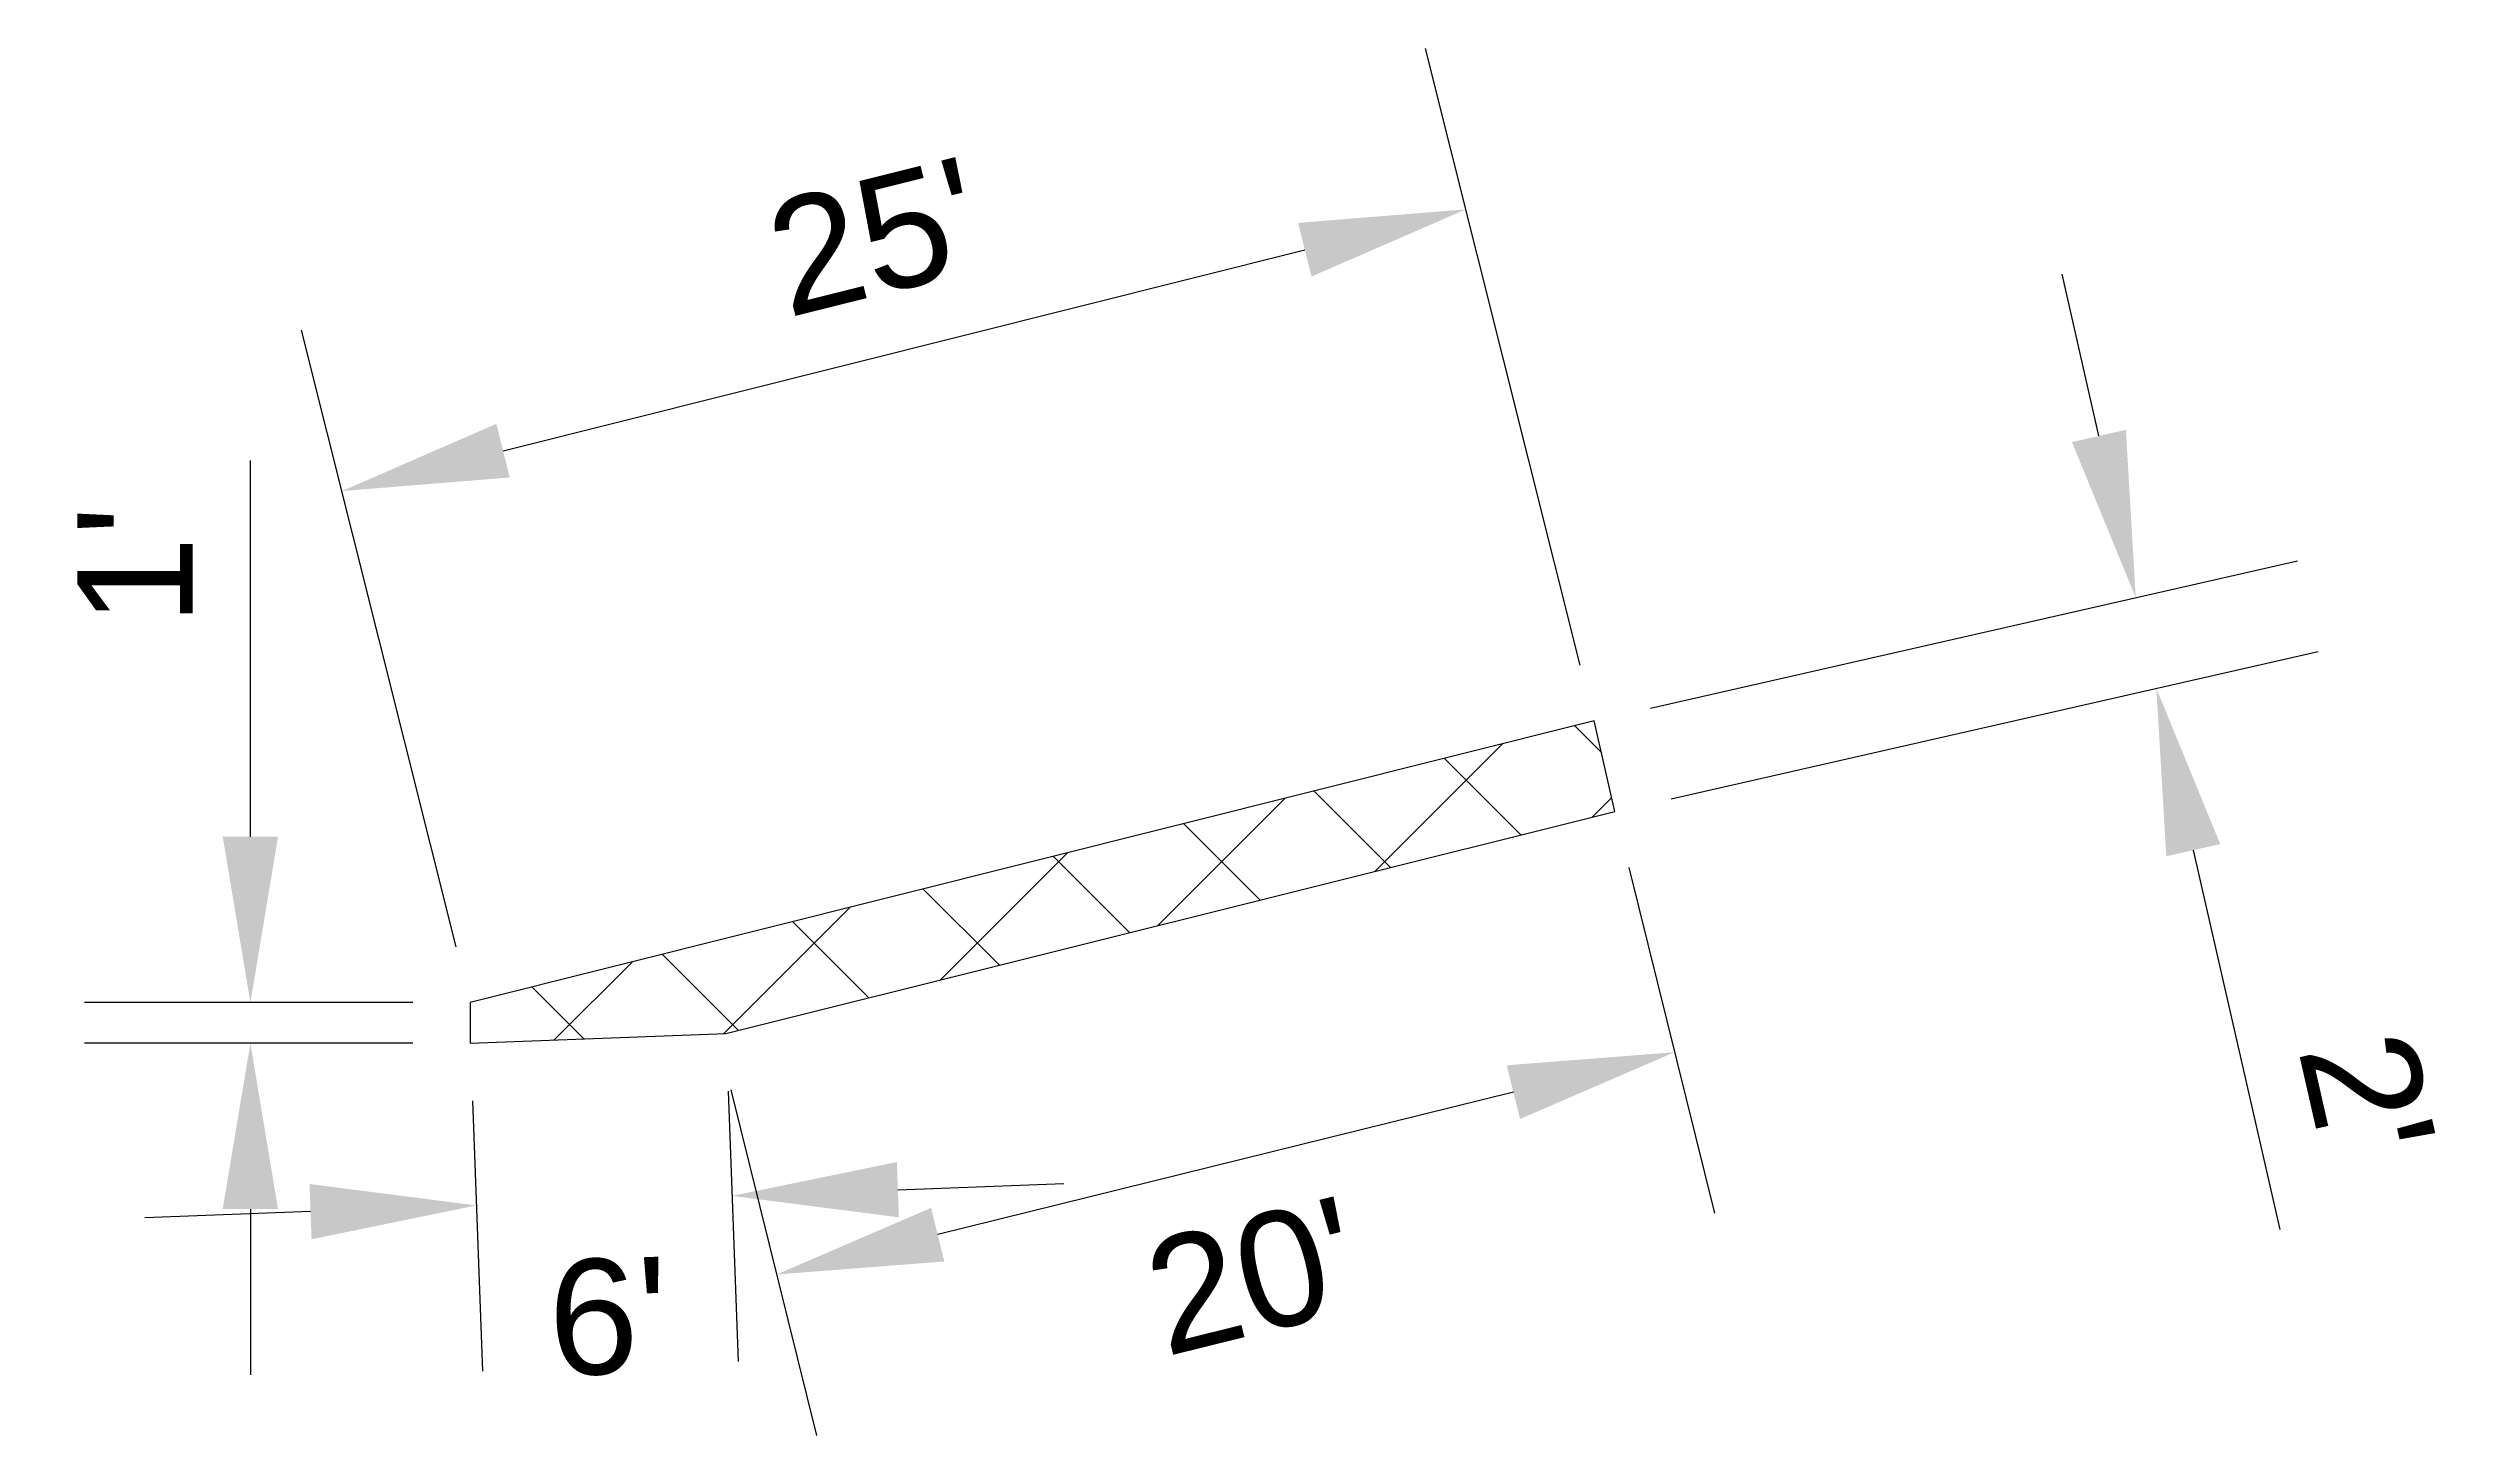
# Model space of a CAD drawing. Extents: x 6427206 to 6435731, y 1884028 to 1888410.
# Drawn here: x 6435678.6 to 6435731.2, y 1884027.6 to 1884057.7 of the extents above; entities that cross this region are included whole.
import ezdxf

# ---------------------------------------------------------------- set-up
doc = ezdxf.new("R2010")
doc.units = 0
doc.header["$MEASUREMENT"] = 0
doc.layers.get('Defpoints').update_dxf_attribs({"lineweight": 25})
doc.layers.add('ANNO-DIMS-ESMT', color=150, linetype='Continuous', lineweight=25, plot=False)
doc.layers.add('C-LIMIT-LEASE-IMPACT', color=7, linetype='Continuous', lineweight=30)
doc.layers.add('C-LIMIT-LEASE-IMPACT-HATCH', color=7, linetype='Continuous', lineweight=30)
doc.styles.add('Arial 0.125', font='arial.ttf', dxfattribs={"height": 0.125})
doc.dimstyles.new('Arial 0.125', dxfattribs={"dimtxt": 0.125, "dimasz": 0.18, "dimexe": 0.18, "dimexo": 0.0625, "dimgap": 0.0625, "dimtad": 2, "dimdec": 0, "dimzin": 0, "dimdsep": 46, "dimtxsty": 'Arial 0.125', "dimcen": 0.09, "dimclrt": 256, "dimadec": 0, "dimazin": 0, "dimtfac": 1, "dimtdec": 0, "dimtofl": 0, "dimtmove": 0, "dimatfit": 3, "dimfxl": 1, "dimtfill": 1, "dimtolj": 1, "dimtzin": 0, "dimarcsym": 0})

# ---------------------------------------------------------------- blocks, each defined once
blk = doc.blocks.new('*D60')
at = {"layer": 'ANNO-DIMS-ESMT', "color": 0, "lineweight": -2, "transparency": 16777216}
for p, q in [((6435711.864, 1884044.325), (6435708.509, 1884057.706)), ((6435688.5, 1884048.977), (6435705.892, 1884053.338)), ((6435687.487, 1884038.212), (6435684.132, 1884051.593))]:
    blk.add_line(p, q, dxfattribs=at)
at = {"layer": 'ANNO-DIMS-ESMT', "color": 0, "transparency": 16777216}
for points in [[(6435705.746, 1884053.92), (6435706.038, 1884052.756), (6435709.384, 1884054.214)], [(6435688.354, 1884049.559), (6435688.645, 1884048.395), (6435685.008, 1884048.101)]]:
    blk.add_solid(points, dxfattribs=at)
at = {"layer": 'Defpoints', "color": 0, "transparency": 16777216}
for p in [(6435709.384, 1884054.214), (6435712.168, 1884043.112), (6435687.791, 1884037)]:
    blk.add_point(p, dxfattribs=at)
at = {"layer": 'ANNO-DIMS-ESMT', "transparency": 16777216, "insert": (6435696.581, 1884053.608), "char_height": 2.5, "attachment_point": 5, "rotation": 14.0762, "style": 'Arial 0.125', "bg_fill": 3, "box_fill_scale": 1.25, "bg_fill_color": 256, "bg_fill_true_color": 13158600, "bg_fill_transparency": 0}
blk.add_mtext("\\A1;25'", dxfattribs=at)
blk = doc.blocks.new('*D61')
at = {"layer": 'ANNO-DIMS-ESMT', "color": 0, "lineweight": -2, "transparency": 16777216}
for p, q in [((6435723.115, 1884049.297), (6435722.316, 1884052.807)), ((6435713.387, 1884043.39), (6435727.424, 1884046.585)), ((6435713.835, 1884041.422), (6435727.872, 1884044.618)), ((6435725.161, 1884040.308), (6435727.036, 1884032.076))]:
    blk.add_line(p, q, dxfattribs=at)
at = {"layer": 'ANNO-DIMS-ESMT', "color": 0, "transparency": 16777216}
for points in [[(6435723.7, 1884049.43), (6435722.53, 1884049.163), (6435723.914, 1884045.786)], [(6435725.746, 1884040.441), (6435724.576, 1884040.175), (6435724.362, 1884043.818)]]:
    blk.add_solid(points, dxfattribs=at)
at = {"layer": 'Defpoints', "color": 0, "transparency": 16777216}
for p in [(6435724.362, 1884043.818), (6435712.168, 1884043.112), (6435712.616, 1884041.144)]:
    blk.add_point(p, dxfattribs=at)
at = {"layer": 'ANNO-DIMS-ESMT', "transparency": 16777216, "insert": (6435728.941, 1884034.993), "char_height": 2.5, "attachment_point": 5, "rotation": 282.8253, "style": 'Arial 0.125', "bg_fill": 3, "box_fill_scale": 1.25, "bg_fill_color": 256, "bg_fill_true_color": 13158600, "bg_fill_transparency": 0}
blk.add_mtext("\\A1;2'", dxfattribs=at)
blk = doc.blocks.new('*D62')
at = {"layer": 'ANNO-DIMS-ESMT', "color": 0, "lineweight": -2, "transparency": 16777216}
for p, q in [((6435712.916, 1884039.931), (6435714.775, 1884032.428)), ((6435693.442, 1884035.108), (6435695.3, 1884027.605)), ((6435710.415, 1884035.057), (6435697.929, 1884031.965))]:
    blk.add_line(p, q, dxfattribs=at)
at = {"layer": 'ANNO-DIMS-ESMT', "color": 0, "transparency": 16777216}
for points in [[(6435710.27, 1884035.64), (6435710.559, 1884034.475), (6435713.909, 1884035.923)], [(6435697.785, 1884032.547), (6435698.073, 1884031.383), (6435694.435, 1884031.1)]]:
    blk.add_solid(points, dxfattribs=at)
at = {"layer": 'Defpoints', "color": 0, "transparency": 16777216}
for p in [(6435712.616, 1884041.144), (6435693.141, 1884036.321), (6435694.435, 1884031.1)]:
    blk.add_point(p, dxfattribs=at)
at = {"layer": 'ANNO-DIMS-ESMT', "transparency": 16777216, "insert": (6435704.779, 1884031.059), "char_height": 2.5, "attachment_point": 5, "rotation": 13.9105, "style": 'Arial 0.125', "bg_fill": 3, "box_fill_scale": 1.25, "bg_fill_color": 256, "bg_fill_true_color": 13158600, "bg_fill_transparency": 0}
blk.add_mtext("\\A1;20'", dxfattribs=at)
blk = doc.blocks.new('*D63')
at = {"layer": 'ANNO-DIMS-ESMT', "color": 0, "lineweight": -2, "transparency": 16777216}
for p, q in [((6435693.382, 1884035.079), (6435693.602, 1884029.209)), ((6435687.838, 1884034.872), (6435688.057, 1884029.001)), ((6435697.065, 1884032.941), (6435700.662, 1884033.075)), ((6435684.325, 1884032.464), (6435680.728, 1884032.33))]:
    blk.add_line(p, q, dxfattribs=at)
at = {"layer": 'ANNO-DIMS-ESMT', "color": 0, "transparency": 16777216}
for points in [[(6435697.042, 1884033.54), (6435697.087, 1884032.341), (6435693.467, 1884032.806)], [(6435684.303, 1884033.064), (6435684.348, 1884031.865), (6435687.923, 1884032.599)]]:
    blk.add_solid(points, dxfattribs=at)
at = {"layer": 'Defpoints', "color": 0, "transparency": 16777216}
for p in [(6435687.791, 1884036.121), (6435693.336, 1884036.328), (6435687.923, 1884032.599)]:
    blk.add_point(p, dxfattribs=at)
at = {"layer": 'ANNO-DIMS-ESMT', "transparency": 16777216, "insert": (6435690.789, 1884030.178), "char_height": 2.5, "attachment_point": 5, "rotation": 2.1409, "style": 'Arial 0.125', "bg_fill": 3, "box_fill_scale": 1.25, "bg_fill_color": 256, "bg_fill_true_color": 13158600, "bg_fill_transparency": 0}
blk.add_mtext("\\A1;6'", dxfattribs=at)
blk = doc.blocks.new('*D64')
at = {"layer": 'ANNO-DIMS-ESMT', "color": 0, "lineweight": -2, "transparency": 16777216}
for p, q in [((6435683.021, 1884040.6), (6435683.021, 1884048.765)), ((6435686.541, 1884037), (6435679.421, 1884037)), ((6435686.541, 1884036.121), (6435679.421, 1884036.121)), ((6435683.021, 1884032.521), (6435683.021, 1884028.921))]:
    blk.add_line(p, q, dxfattribs=at)
at = {"layer": 'ANNO-DIMS-ESMT', "color": 0, "transparency": 16777216}
for points in [[(6435682.421, 1884040.6), (6435683.621, 1884040.6), (6435683.021, 1884037)], [(6435682.421, 1884032.521), (6435683.621, 1884032.521), (6435683.021, 1884036.121)]]:
    blk.add_solid(points, dxfattribs=at)
at = {"layer": 'Defpoints', "color": 0, "transparency": 16777216}
for p in [(6435683.021, 1884037), (6435687.791, 1884037), (6435687.791, 1884036.121)]:
    blk.add_point(p, dxfattribs=at)
at = {"layer": 'ANNO-DIMS-ESMT', "transparency": 16777216, "insert": (6435680.516, 1884046.483), "char_height": 2.5, "attachment_point": 5, "rotation": 90, "style": 'Arial 0.125', "bg_fill": 3, "box_fill_scale": 1.25, "bg_fill_color": 256, "bg_fill_true_color": 13158600, "bg_fill_transparency": 0}
blk.add_mtext("\\A1;1'", dxfattribs=at)

msp = doc.modelspace()

# ---------------------------------------------------------------- hatches: boundary and pattern name
at = {"layer": 'C-LIMIT-LEASE-IMPACT-HATCH'}
h = msp.add_hatch(dxfattribs=at)
h.set_pattern_fill('ANSI37', color=256)
h.set_pattern_definition([(45, (0, 0), (-1.767766953, 1.767766953), []), (135, (0, 0), (-1.767766953, -1.767766953), [])])
h.paths.add_polyline_path([(6435693.336, 1884036.328), (6435712.616, 1884041.144), (6435712.168, 1884043.112), (6435687.791, 1884037), (6435687.791, 1884036.121)])

# ---------------------------------------------------------------- linework, layer by layer
at = {"layer": 'C-LIMIT-LEASE-IMPACT', "flags": 128}
msp.add_lwpolyline([(6435693.336, 1884036.328), (6435712.616, 1884041.144), (6435712.168, 1884043.112), (6435687.791, 1884037), (6435687.791, 1884036.121)], close=True, dxfattribs=at)

# ---------------------------------------------------------------- next in the draw order: dimensions: what is measured, and where the dimension line sits
at = {"layer": 'ANNO-DIMS-ESMT'}
dim = msp.add_aligned_dim(p1=(6435687.791, 1884037), p2=(6435712.168, 1884043.112), distance=11.445, dimstyle='Arial 0.125', override={"dimpost": "'"}, dxfattribs=at)
dim.commit()
dim.dimension.update_dxf_attribs({"geometry": '*D60', "text_midpoint": (6435696.581, 1884053.608)})

# ---------------------------------------------------------------- next in the draw order: dimensions: what is measured, and where the dimension line sits
dim = msp.add_aligned_dim(p1=(6435712.168, 1884043.112), p2=(6435712.616, 1884041.144), distance=12.047, dimstyle='Arial 0.125', override={"dimpost": "'"}, dxfattribs=at)
dim.commit()
dim.dimension.update_dxf_attribs({"geometry": '*D61', "text_midpoint": (6435728.941, 1884034.993)})

# ---------------------------------------------------------------- next in the draw order: dimensions: what is measured, and where the dimension line sits
dim = msp.add_aligned_dim(p1=(6435712.616, 1884041.144), p2=(6435693.141, 1884036.321), distance=5.379, dimstyle='Arial 0.125', override={"dimpost": "'"}, dxfattribs=at)
dim.commit()
dim.dimension.update_dxf_attribs({"geometry": '*D62', "text_midpoint": (6435704.779, 1884031.059)})

# ---------------------------------------------------------------- next in the draw order: dimensions: what is measured, and where the dimension line sits
dim = msp.add_aligned_dim(p1=(6435693.336, 1884036.328), p2=(6435687.791, 1884036.121), distance=3.525, dimstyle='Arial 0.125', override={"dimpost": "'"}, dxfattribs=at)
dim.commit()
dim.dimension.update_dxf_attribs({"geometry": '*D63', "text_midpoint": (6435690.789, 1884030.178)})

# ---------------------------------------------------------------- next in the draw order: dimensions: what is measured, and where the dimension line sits
dim = msp.add_aligned_dim(p1=(6435687.791, 1884036.121), p2=(6435687.791, 1884037), distance=4.77, dimstyle='Arial 0.125', override={"dimpost": "'"}, dxfattribs=at)
dim.commit()
dim.dimension.update_dxf_attribs({"geometry": '*D64', "text_midpoint": (6435680.516, 1884046.483)})

doc.saveas('drawing.dxf')
